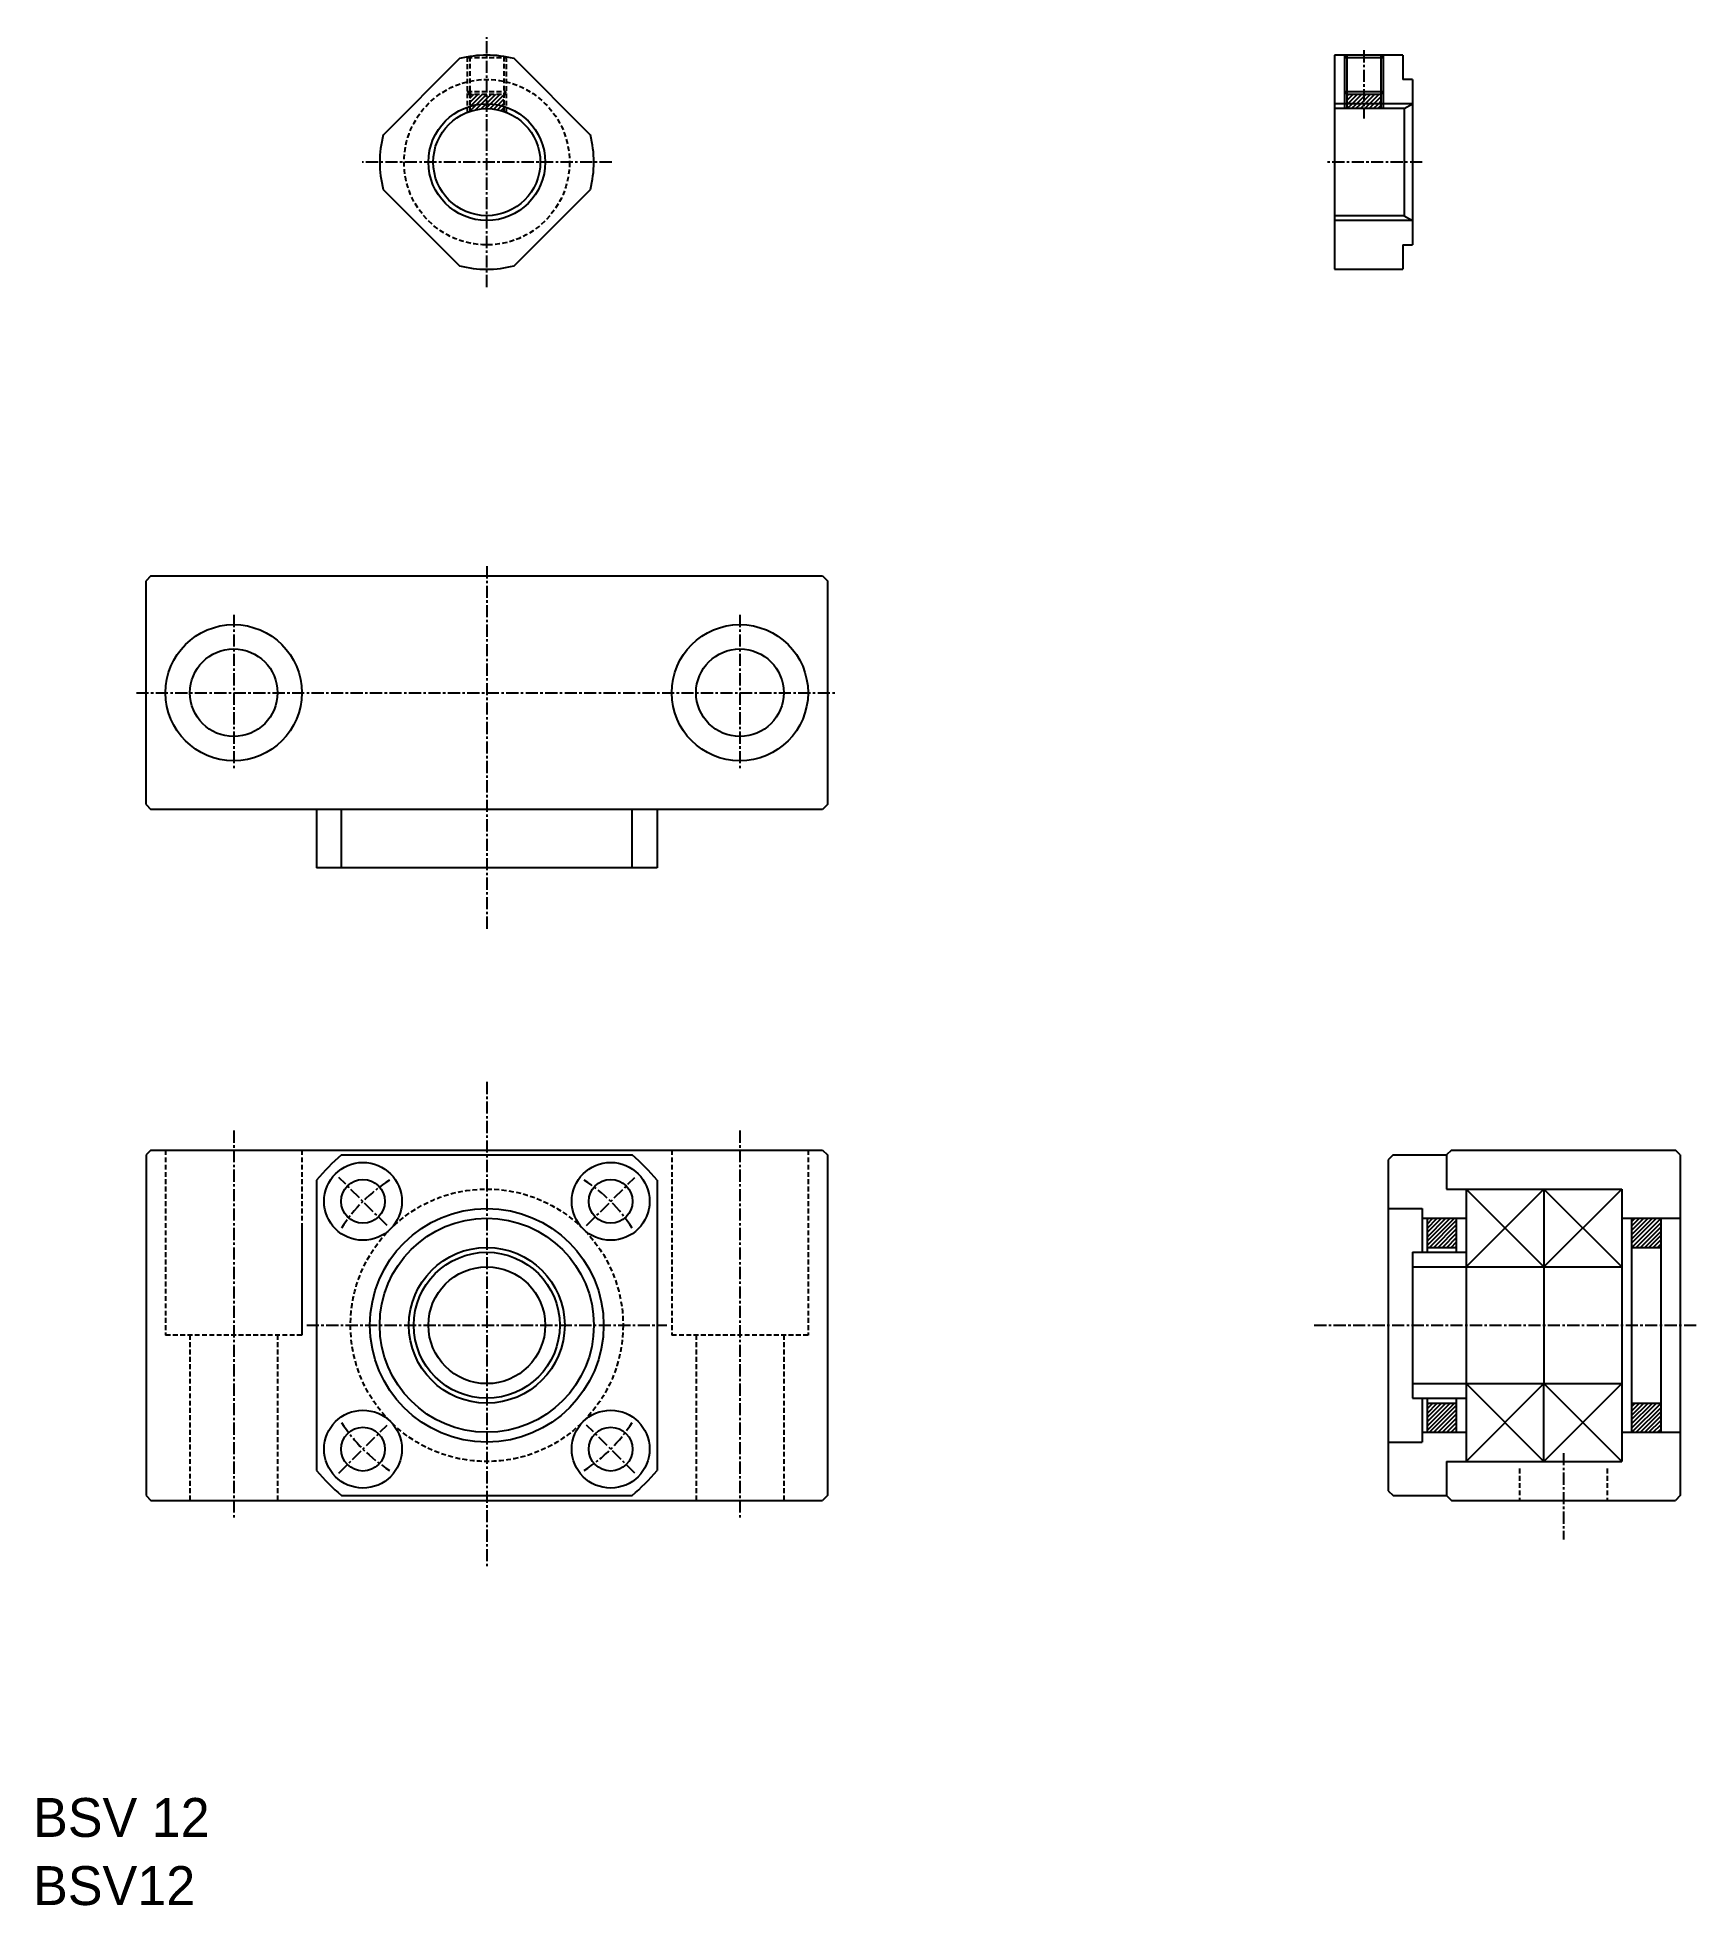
# Model space of a CAD drawing. Extents: x -2 to 169, y 53 to 245.
import ezdxf

# ---------------------------------------------------------------- set-up
doc = ezdxf.new("R2010")
doc.units = 0
doc.linetypes.add('CENTER', pattern=[2, 1.25, -0.25, 0.25, -0.25])
doc.linetypes.add('DASHED', pattern=[0.75, 0.5, -0.25])
doc.layers.get('0').update_dxf_attribs({"linetype": 'CONTINUOUS'})
doc.layers.add('CENTER', color=1, linetype='CENTER')

# ---------------------------------------------------------------- blocks, each defined once
blk = doc.blocks.new('*X40')
at = {"color": 0, "linetype": 'CONTINUOUS'}
for p, q in [((161.82, 120.87), (164.4, 123.45)), ((161.82, 121.31), (163.96, 123.45)), ((161.82, 121.75), (163.52, 123.45)), ((161.82, 122.19), (163.07, 123.45)), ((161.82, 122.64), (162.63, 123.45)), ((161.82, 123.08), (162.19, 123.45)), ((161.84, 120.45), (164.82, 123.43)), ((162.28, 120.45), (164.82, 122.98)), ((162.73, 120.45), (164.82, 122.54)), ((163.17, 120.45), (164.82, 122.1)), ((163.61, 120.45), (164.82, 121.66)), ((164.05, 120.45), (164.82, 121.22)), ((164.49, 120.45), (164.82, 120.78)), ((161.82, 101.87), (164.4, 104.45)), ((161.82, 102.31), (163.96, 104.45)), ((161.82, 102.75), (163.52, 104.45)), ((161.82, 103.19), (163.08, 104.45)), ((161.82, 103.63), (162.64, 104.45)), ((161.82, 104.08), (162.19, 104.45)), ((161.85, 101.45), (164.82, 104.42)), ((162.29, 101.45), (164.82, 103.98)), ((162.73, 101.45), (164.82, 103.54)), ((163.17, 101.45), (164.82, 103.1)), ((163.61, 101.45), (164.82, 102.66)), ((164.05, 101.45), (164.82, 102.21)), ((164.5, 101.45), (164.82, 101.77))]:
    blk.add_line(p, q, dxfattribs=at)
blk = doc.blocks.new('*X41')
at = {"color": 0, "linetype": 'CONTINUOUS'}
for p, q in [((140.82, 120.64), (143.63, 123.45)), ((140.82, 121.08), (143.19, 123.45)), ((140.82, 121.52), (142.74, 123.45)), ((140.82, 121.97), (142.3, 123.45)), ((140.82, 122.41), (141.86, 123.45)), ((140.82, 122.85), (141.42, 123.45)), ((140.82, 123.29), (140.98, 123.45)), ((141.07, 120.45), (143.82, 123.2)), ((141.51, 120.45), (143.82, 122.76)), ((141.95, 120.45), (143.82, 122.31)), ((142.4, 120.45), (143.82, 121.87)), ((142.84, 120.45), (143.82, 121.43)), ((143.28, 120.45), (143.82, 120.99)), ((143.72, 120.45), (143.82, 120.55)), ((140.82, 101.64), (143.63, 104.45)), ((140.82, 102.08), (143.19, 104.45)), ((140.82, 102.52), (142.75, 104.45)), ((140.82, 102.96), (142.31, 104.45)), ((140.82, 103.4), (141.86, 104.45)), ((140.82, 103.85), (141.42, 104.45)), ((140.82, 104.29), (140.98, 104.45)), ((141.07, 101.45), (143.82, 104.19)), ((141.52, 101.45), (143.82, 103.75)), ((141.96, 101.45), (143.82, 103.31)), ((142.4, 101.45), (143.82, 102.87)), ((142.84, 101.45), (143.82, 102.43)), ((143.28, 101.45), (143.82, 101.98)), ((143.73, 101.45), (143.82, 101.54))]:
    blk.add_line(p, q, dxfattribs=at)

msp = doc.modelspace()

# ---------------------------------------------------------------- linework, layer by layer
for p, q in [((41.43, 242.61), (33.58, 234.76)), ((54.86, 234.76), (47.02, 242.61)), ((131.32, 242.97), (131.32, 220.97)), ((138.32, 242.97), (131.32, 242.97)), ((132.32, 242.97), (132.32, 237.47)), ((132.32, 242.72), (132.57, 242.97)), ((136.32, 242.72), (136.07, 242.97)), ((136.32, 242.97), (136.32, 237.47)), ((138.32, 242.97), (138.32, 240.47)), ((139.32, 240.47), (138.32, 240.47)), ((139.32, 240.47), (139.32, 223.47)), ((132.57, 238.97), (132.32, 239.22)), ((132.57, 238.97), (136.07, 238.97)), ((136.07, 238.97), (136.32, 239.22)), ((138.45, 237.47), (131.32, 237.47)), ((138.45, 237.47), (139.32, 237.97)), ((138.45, 237.47), (138.45, 226.47)), ((33.58, 229.17), (41.43, 221.33)), ((47.02, 221.33), (54.86, 229.17)), ((50.94, 225.25), (50.94, 225.25)), ((138.45, 226.47), (131.32, 226.47)), ((138.45, 226.47), (139.32, 225.97)), ((48.98, 223.29), (48.98, 223.29)), ((138.32, 223.47), (138.32, 220.97)), ((138.32, 223.47), (139.32, 223.47)), ((131.32, 220.97), (138.32, 220.97))]:
    msp.add_line(p, q)
at = {"color": 3, "linetype": 'DASHED'}
for p, q in [((42.22, 242.79), (42.22, 237.09)), ((42.22, 242.72), (46.22, 242.72)), ((42.47, 242.83), (42.47, 237.18)), ((45.97, 242.83), (45.97, 237.18)), ((46.22, 242.79), (46.22, 237.09)), ((42.22, 239.22), (46.22, 239.22)), ((42.47, 238.97), (42.22, 239.22)), ((42.22, 238.97), (46.22, 238.97)), ((45.97, 238.97), (46.22, 239.22)), ((11.22, 130.45), (11.22, 111.45)), ((25.22, 130.45), (25.22, 111.45)), ((63.22, 130.45), (63.22, 111.45)), ((77.22, 130.45), (77.22, 111.45)), ((25.22, 122.45), (25.22, 111.45)), ((25.22, 111.45), (11.22, 111.45)), ((13.72, 111.45), (13.72, 94.45)), ((22.72, 111.45), (22.72, 94.45)), ((77.22, 111.45), (63.22, 111.45)), ((65.72, 111.45), (65.72, 94.45)), ((74.72, 111.45), (74.72, 94.45)), ((150.32, 97.73), (150.32, 94.45)), ((159.32, 97.73), (159.32, 94.45))]:
    msp.add_line(p, q, dxfattribs=at)
at = {"color": 3}
for p, q in [((132.32, 242.72), (136.32, 242.72)), ((132.57, 242.97), (132.57, 237.47)), ((136.07, 242.97), (136.07, 237.47)), ((42.47, 238.1), (43.34, 238.97)), ((42.47, 238.55), (42.9, 238.97)), ((42.79, 237.97), (43.79, 238.97)), ((43.24, 237.97), (44.22, 238.95)), ((43.69, 237.97), (44.22, 238.5)), ((44.22, 238.05), (45.14, 238.97)), ((44.22, 238.5), (44.69, 238.97)), ((44.22, 238.95), (44.24, 238.97)), ((44.59, 237.97), (45.59, 238.97)), ((45.04, 237.97), (45.97, 238.9)), ((45.49, 237.97), (45.97, 238.45)), ((132.32, 239.22), (136.32, 239.22)), ((132.57, 238.32), (133.22, 238.97)), ((132.57, 238.77), (132.77, 238.97)), ((132.66, 237.97), (133.66, 238.97)), ((133.11, 237.97), (134.11, 238.97)), ((133.56, 237.97), (134.32, 238.72)), ((134.01, 237.97), (134.32, 238.28)), ((134.32, 238.28), (135.01, 238.97)), ((134.32, 238.72), (134.56, 238.97)), ((134.32, 238.95), (134.34, 238.97)), ((134.46, 237.97), (135.46, 238.97)), ((134.91, 237.97), (135.91, 238.97)), ((135.36, 237.97), (136.07, 238.68)), ((135.81, 237.97), (136.07, 238.23)), ((42.47, 237.2), (43.24, 237.97)), ((42.47, 237.65), (42.79, 237.97)), ((43.07, 237.35), (43.69, 237.97)), ((43.61, 237.43), (44.14, 237.97)), ((44.09, 237.47), (44.22, 237.6)), ((44.14, 237.97), (44.22, 238.05)), ((44.22, 237.6), (44.59, 237.97)), ((44.53, 237.46), (45.04, 237.97)), ((44.94, 237.42), (45.49, 237.97)), ((45.33, 237.36), (45.94, 237.97)), ((45.69, 237.27), (45.97, 237.56)), ((45.94, 237.97), (45.97, 238.01)), ((139.32, 237.97), (131.32, 237.97)), ((132.57, 237.87), (132.66, 237.97)), ((132.61, 237.47), (133.11, 237.97)), ((133.06, 237.47), (133.56, 237.97)), ((133.51, 237.47), (134.01, 237.97)), ((133.96, 237.47), (134.32, 237.83)), ((134.32, 237.83), (134.46, 237.97)), ((134.41, 237.47), (134.91, 237.97)), ((134.86, 237.47), (135.36, 237.97)), ((135.31, 237.47), (135.81, 237.97)), ((135.76, 237.47), (136.07, 237.78)), ((139.32, 225.97), (131.32, 225.97))]:
    msp.add_line(p, q, dxfattribs=at)
at = {"color": 7, "linetype": 'CONTINUOUS'}
for p, q in [((9.72, 189.45), (9.22, 188.95)), ((9.22, 165.95), (9.22, 188.95)), ((9.72, 189.45), (78.72, 189.45)), ((78.72, 189.45), (79.22, 188.95)), ((79.22, 188.95), (79.22, 165.95)), ((9.22, 165.95), (9.72, 165.45)), ((78.72, 165.45), (9.72, 165.45)), ((26.72, 165.45), (26.72, 159.45)), ((29.3, 159.45), (29.3, 165.45)), ((59.15, 159.45), (59.15, 165.45)), ((61.72, 165.45), (61.72, 159.45)), ((79.22, 165.95), (78.72, 165.45)), ((61.72, 159.45), (26.72, 159.45)), ((9.72, 130.45), (9.22, 129.95)), ((9.22, 129.95), (9.22, 94.95)), ((9.72, 130.45), (78.72, 130.45)), ((29.3, 129.95), (59.15, 129.95)), ((78.72, 130.45), (79.22, 129.95)), ((79.22, 129.95), (79.22, 94.95)), ((137.32, 129.95), (136.82, 129.45)), ((136.82, 129.45), (136.82, 112.45)), ((137.32, 129.95), (142.82, 129.95)), ((143.32, 130.45), (142.82, 129.95)), ((142.82, 129.95), (142.82, 126.45)), ((143.32, 130.45), (166.32, 130.45)), ((166.82, 129.95), (166.32, 130.45)), ((166.82, 129.95), (166.82, 94.95)), ((26.72, 127.37), (26.72, 97.53)), ((61.72, 127.37), (61.72, 97.53)), ((142.82, 126.45), (144.82, 126.45)), ((143.82, 126.45), (160.62, 126.45)), ((144.82, 126.45), (144.82, 98.45)), ((144.82, 126.45), (144.82, 98.45)), ((144.82, 126.45), (160.82, 126.45)), ((152.82, 126.45), (152.82, 106.45)), ((160.82, 126.45), (160.82, 98.45)), ((160.82, 126.25), (160.82, 98.45)), ((136.82, 124.45), (140.32, 124.45)), ((140.32, 124.45), (140.32, 119.95)), ((140.32, 123.45), (144.82, 123.45)), ((140.82, 123.45), (140.82, 119.95)), ((143.82, 123.45), (143.82, 119.95)), ((160.82, 123.45), (166.82, 123.45)), ((161.82, 123.45), (161.82, 101.45)), ((164.82, 123.45), (164.82, 101.45)), ((139.32, 119.95), (144.82, 119.95)), ((139.32, 119.95), (139.32, 104.95)), ((140.82, 120.45), (143.82, 120.45)), ((161.82, 120.45), (164.82, 120.45)), ((139.32, 118.45), (144.82, 118.45)), ((144.82, 118.45), (160.82, 118.45)), ((136.82, 112.45), (136.82, 95.45)), ((139.32, 106.45), (144.82, 106.45)), ((144.82, 106.45), (160.82, 106.45)), ((152.82, 98.45), (152.82, 106.45)), ((139.32, 104.95), (144.82, 104.95)), ((140.32, 104.95), (140.32, 100.45)), ((140.82, 104.95), (140.82, 101.45)), ((140.82, 104.45), (143.82, 104.45)), ((143.82, 104.95), (143.82, 101.45)), ((161.82, 104.45), (164.82, 104.45)), ((136.82, 100.45), (140.32, 100.45)), ((140.32, 101.45), (144.82, 101.45)), ((160.82, 101.45), (166.82, 101.45)), ((160.82, 101.45), (165.82, 101.45)), ((142.82, 98.45), (144.82, 98.45)), ((142.82, 98.45), (142.82, 94.95)), ((143.82, 98.45), (160.82, 98.45)), ((144.82, 98.45), (160.82, 98.45)), ((9.22, 94.95), (9.72, 94.45)), ((9.72, 94.45), (78.72, 94.45)), ((29.3, 94.95), (59.15, 94.95)), ((79.22, 94.95), (78.72, 94.45)), ((136.82, 95.45), (137.32, 94.95)), ((137.32, 94.95), (142.82, 94.95)), ((142.82, 94.95), (143.32, 94.45)), ((143.32, 94.45), (166.32, 94.45)), ((166.82, 94.95), (166.32, 94.45))]:
    msp.add_line(p, q, dxfattribs=at)
at = {"color": 3, "linetype": 'CONTINUOUS'}
for p, q in [((152.82, 118.45), (144.82, 126.45)), ((152.82, 126.45), (144.82, 118.45)), ((152.82, 118.45), (160.82, 126.45)), ((160.82, 118.45), (152.82, 126.45)), ((152.82, 98.45), (144.82, 106.45)), ((152.82, 106.45), (144.82, 98.45)), ((152.82, 98.45), (160.82, 106.45)), ((160.82, 98.45), (152.82, 106.45))]:
    msp.add_line(p, q, dxfattribs=at)
at = {"color": 3, "linetype": 'DASHED'}
for centre, radius in [((44.22, 231.97), 8.5), ((44.22, 112.45), 14)]:
    msp.add_circle(centre, radius, dxfattribs=at)
at = {"color": 3}
msp.add_circle((44.22, 231.97), 6, dxfattribs=at)
msp.add_circle((44.22, 231.97), 5.5)
at = {"color": 7, "linetype": 'CONTINUOUS'}
for centre, radius in [((18.22, 177.45), 7), ((70.22, 177.45), 7), ((18.22, 177.45), 4.5), ((70.22, 177.45), 4.5), ((31.5, 125.18), 4), ((56.95, 125.18), 4), ((31.5, 125.18), 2.25), ((56.95, 125.18), 2.25), ((44.22, 112.45), 12), ((44.22, 112.45), 11), ((44.22, 112.45), 8), ((44.22, 112.45), 7.5), ((44.22, 112.45), 6), ((31.5, 99.72), 4), ((56.95, 99.72), 4), ((31.5, 99.72), 2.25), ((56.95, 99.72), 2.25)]:
    msp.add_circle(centre, radius, dxfattribs=at)
for start, end in [(75.2726, 104.7274), (165.2726, 194.7274), (345.2726, 14.7274), (255.2726, 284.7274)]:
    msp.add_arc((44.22, 231.97), 11, start, end)
for start, end in [(130.4591, 139.5409), (40.4591, 49.5409), (220.4591, 229.5409), (310.4591, 319.5409)]:
    msp.add_arc((44.22, 112.45), 23, start, end, dxfattribs=at)
at = {"layer": 'CENTER', "color": 1, "linetype": 'CENTER'}
for p, q in [((44.22, 219.14), (44.22, 244.8)), ((134.32, 243.47), (134.32, 236.47)), ((57.05, 231.97), (31.4, 231.97)), ((140.32, 231.97), (130.32, 231.97)), ((44.22, 190.45), (44.22, 152.95)), ((18.22, 185.45), (18.22, 169.45)), ((70.22, 185.45), (70.22, 169.45)), ((8.22, 177.45), (80.22, 177.45)), ((44.22, 137.45), (44.22, 87.45)), ((18.22, 132.45), (18.22, 92.45)), ((70.22, 132.45), (70.22, 92.45)), ((33.97, 122.7), (29.02, 127.65)), ((54.48, 122.7), (59.43, 127.65)), ((25.72, 112.45), (62.72, 112.45)), ((129.22, 112.45), (168.51, 112.45)), ((29.02, 97.25), (33.97, 102.2)), ((59.43, 97.25), (54.48, 102.2)), ((154.82, 99.31), (154.82, 90.45))]:
    msp.add_line(p, q, dxfattribs=at)
for centre, start, end in [((42.81, 113.86), 122.4414, 147.5585), ((45.64, 113.86), 32.4414, 57.5586), ((42.81, 111.04), 212.4414, 237.5586), ((45.64, 111.04), 302.4414, 327.5585)]:
    msp.add_arc(centre, 16, start, end, dxfattribs=at)

# ---------------------------------------------------------------- block references
at = {"color": 3, "linetype": 'CONTINUOUS'}
for name in ['*X41', '*X40']:
    msp.add_blockref(name, (0, 0), dxfattribs=at)

# ---------------------------------------------------------------- texts
at = {"color": 7, "linetype": 'CONTINUOUS'}
for s, p in [('BSV 12', (-2.39, 59.87)), ('BSV12', (-2.39, 52.87))]:
    msp.add_text(s, height=4, dxfattribs=at).set_placement(p)

doc.saveas('drawing.dxf')
